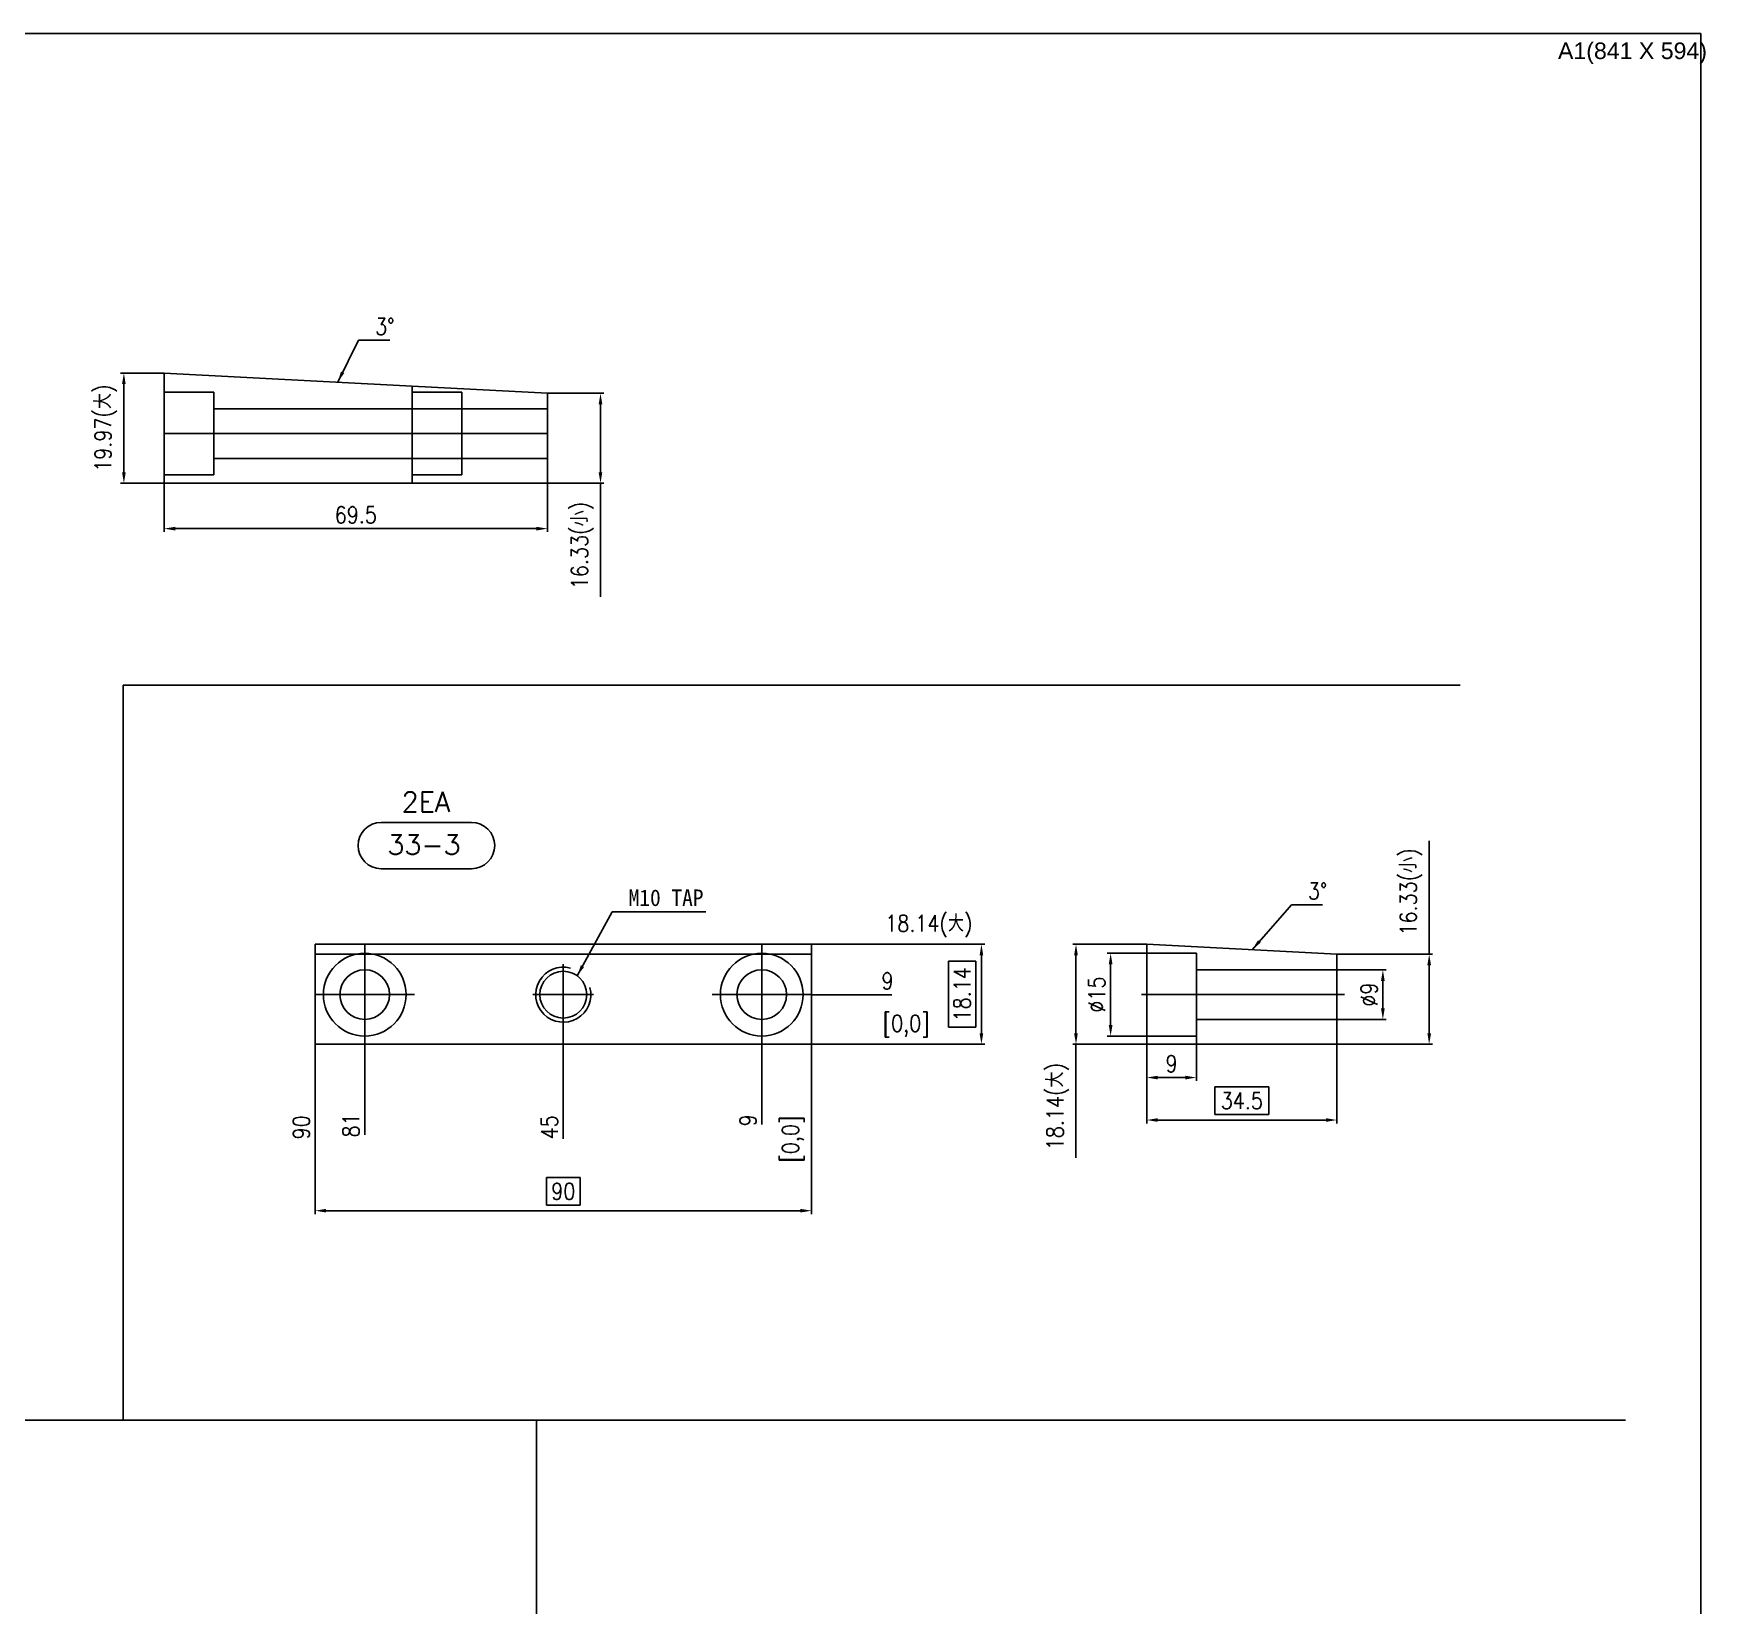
# Model space of a CAD drawing. Header units: millimetres. Extents: x 632 to 3922, y 1402 to 2001.
# Drawn here: x 1152.3 to 1455.5, y 1693.4 to 1978.5 of the extents above; entities that cross this region are included whole.
import ezdxf
from ezdxf.enums import TextEntityAlignment as Align
from ezdxf.lldxf.tags import DXFTag

# ---------------------------------------------------------------- set-up
doc = ezdxf.new("R2010")
doc.units = ezdxf.units.MM
for name, color, linetype in [('11', 11, 'Continuous'), ('2', 2, 'Continuous'), ('3', 3, 'Continuous'), ('6', 6, 'Continuous'), ('7', 7, 'Continuous'), ('BCE', 1, 'CENTER'), ('BO', 7, 'Continuous'), ('BTL', 5, 'Continuous'), ('CE', 1, 'CENTER'), ('DIM', 7, 'Continuous')]:
    doc.layers.add(name, color=color, linetype=linetype)
doc.styles.add('JM_Standard', font='', dxfattribs={"height": 3})
doc.styles.add('ROMANS', font='romans.shx', dxfattribs={"width": 0.8, "height": 3})
doc.styles.get("Standard").update_dxf_attribs({"font": ''})
doc.styles.add('SY', font='romans.shx', dxfattribs={"width": 0.85, "height": 3, "bigfont": 'ghs.shx'})
doc.styles.get('JM_Standard').set_extended_font_data('DotumChe')
doc.styles.get('Standard').set_extended_font_data('Arial')
tags = doc.linetypes.add('CENTER', pattern=[2, 1.25, -0.25, 0.25, -0.25]).pattern_tags.tags
tags[10:11] = [DXFTag(74, 4), DXFTag(75, 0), DXFTag(340, '0'), DXFTag(46, 1.0), DXFTag(50, 0.0), DXFTag(44, 0.0), DXFTag(45, 0.0)]
tags[8:9] = [DXFTag(74, 4), DXFTag(75, 0), DXFTag(340, '0'), DXFTag(46, 1.0), DXFTag(50, 0.0), DXFTag(44, 0.0), DXFTag(45, 0.0)]
tags[6:7] = [DXFTag(74, 4), DXFTag(75, 0), DXFTag(340, '0'), DXFTag(46, 1.0), DXFTag(50, 0.0), DXFTag(44, 0.0), DXFTag(45, 0.0)]
tags[4:5] = [DXFTag(74, 4), DXFTag(75, 0), DXFTag(340, '0'), DXFTag(46, 1.0), DXFTag(50, 0.0), DXFTag(44, 0.0), DXFTag(45, 0.0)]
doc.dimstyles.new('BaseStyle', dxfattribs={"dimtxt": 3, "dimasz": 2, "dimexe": 0.6, "dimexo": 0, "dimgap": 1, "dimtad": 1, "dimdsep": 46, "dimtxsty": 'SY', "dimcen": 0, "dimclrd": 3, "dimclre": 3, "dimclrt": 7, "dimaunit": 1, "dimazin": 0, "dimtfac": 1, "dimtmove": 0, "dimatfit": 3, "dimfxl": 1, "dimtolj": 1, "dimtzin": 0, "dimarcsym": 0})

# ---------------------------------------------------------------- blocks, each defined once
blk = doc.blocks.new('*D285')
at = {"layer": 'Defpoints', "color": 0}
for p in [(1176.02, 1916.9), (1168.71, 1896.93), (1176.02, 1896.93)]:
    blk.add_point(p, dxfattribs=at)
at = {"layer": 'DIM', "color": 3, "lineweight": -2}
for p, q in [((1176.02, 1916.9), (1168.11, 1916.9)), ((1168.71, 1914.9), (1168.71, 1898.93)), ((1176.02, 1896.93), (1168.11, 1896.93))]:
    blk.add_line(p, q, dxfattribs=at)
at = {"layer": 'DIM', "color": 3}
for points in [[(1169.04, 1914.9), (1168.37, 1914.9), (1168.71, 1916.9)], [(1168.37, 1898.93), (1169.04, 1898.93), (1168.71, 1896.93)]]:
    blk.add_solid(points, dxfattribs=at)
at = {"layer": 'DIM', "color": 7, "insert": (1165.42, 1906.92), "char_height": 3, "attachment_point": 5, "rotation": 90, "style": 'SY', "bg_fill": 3, "box_fill_scale": 1.1, "bg_fill_color": 256, "bg_fill_true_color": 13158600, "bg_fill_transparency": 0}
blk.add_mtext('\\A1;19.97(大)', dxfattribs=at)
blk = doc.blocks.new('*D286')
at = {"layer": 'Defpoints', "color": 0}
for p in [(1245.52, 1913.26), (1245.52, 1896.93), (1255.14, 1896.93)]:
    blk.add_point(p, dxfattribs=at)
at = {"layer": 'DIM', "color": 3, "lineweight": -2}
for p, q in [((1245.52, 1913.26), (1255.74, 1913.26)), ((1255.14, 1911.26), (1255.14, 1898.93)), ((1245.52, 1896.93), (1255.74, 1896.93)), ((1255.14, 1896.93), (1255.14, 1876.34))]:
    blk.add_line(p, q, dxfattribs=at)
at = {"layer": 'DIM', "color": 3}
for points in [[(1255.47, 1911.26), (1254.81, 1911.26), (1255.14, 1913.26)], [(1254.81, 1898.93), (1255.47, 1898.93), (1255.14, 1896.93)]]:
    blk.add_solid(points, dxfattribs=at)
at = {"layer": 'DIM', "color": 7, "insert": (1251.85, 1885.64), "char_height": 3, "attachment_point": 5, "rotation": 90, "style": 'SY', "bg_fill": 3, "box_fill_scale": 1.1, "bg_fill_color": 256, "bg_fill_true_color": 13158600, "bg_fill_transparency": 0}
blk.add_mtext('\\A1;16.33(小)', dxfattribs=at)
blk = doc.blocks.new('*D287')
at = {"layer": 'Defpoints', "color": 0}
for p in [(1176.02, 1896.93), (1245.52, 1896.93), (1176.02, 1888.7)]:
    blk.add_point(p, dxfattribs=at)
at = {"layer": 'DIM', "color": 3, "lineweight": -2}
for p, q in [((1176.02, 1896.93), (1176.02, 1888.1)), ((1245.52, 1896.93), (1245.52, 1888.1)), ((1243.52, 1888.7), (1178.02, 1888.7))]:
    blk.add_line(p, q, dxfattribs=at)
at = {"layer": 'DIM', "color": 3}
for points in [[(1178.02, 1889.03), (1178.02, 1888.36), (1176.02, 1888.7)], [(1243.52, 1888.36), (1243.52, 1889.03), (1245.52, 1888.7)]]:
    blk.add_solid(points, dxfattribs=at)
at = {"layer": 'DIM', "color": 7, "insert": (1210.77, 1891.2), "char_height": 3, "attachment_point": 5, "style": 'SY', "bg_fill": 3, "box_fill_scale": 1.1, "bg_fill_color": 256, "bg_fill_true_color": 13158600, "bg_fill_transparency": 0}
blk.add_mtext('\\A1;69.5', dxfattribs=at)
blk = doc.blocks.new('PCT_1_10')
at = {"layer": 'BCE'}
for p, q in [((0, 5.5), (0, -5.5)), ((5.5, 0), (-5.5, 0))]:
    blk.add_line(p, q, dxfattribs=at)
at = {"layer": 'BO'}
blk.add_circle((0, 0), 4.25, dxfattribs=at)
at = {"layer": 'BTL'}
blk.add_arc((0, 0), 5, 255, 195, dxfattribs=at)
blk = doc.blocks.new('*D295')
at = {"layer": 'BO', "color": 3, "lineweight": -2}
blk.add_line((1293.39, 1795.2), (1293.39, 1773.83), dxfattribs=at)
at = {"layer": 'Defpoints', "color": 0}
for p in [(1293.39, 1795.2), (1293.39, 1795.2), (1293.39, 1783.2)]:
    blk.add_point(p, dxfattribs=at)
at = {"layer": 'BO', "color": 2, "insert": (1290.1, 1778.01), "char_height": 3, "attachment_point": 5, "rotation": 90, "style": 'SY'}
blk.add_mtext('\\A1;[0,0]', dxfattribs=at)
blk = doc.blocks.new('*D296')
at = {"layer": 'BO', "color": 3, "lineweight": -2}
blk.add_line((1293.39, 1795.2), (1314.77, 1795.2), dxfattribs=at)
at = {"layer": 'Defpoints', "color": 0}
for p in [(1293.39, 1795.2), (1293.39, 1795.2), (1305.39, 1795.2)]:
    blk.add_point(p, dxfattribs=at)
at = {"layer": 'BO', "color": 2, "insert": (1310.58, 1798.49), "char_height": 3, "attachment_point": 5, "style": 'SY'}
blk.add_mtext('\\A1;[0,0]', dxfattribs=at)
blk = doc.blocks.new('*D297')
at = {"layer": 'BO', "color": 3, "lineweight": -2}
blk.add_line((1284.39, 1795.2), (1284.39, 1780.63), dxfattribs=at)
at = {"layer": 'Defpoints', "color": 0}
for p in [(1284.39, 1795.2), (1293.39, 1795.2)]:
    blk.add_point(p, dxfattribs=at)
at = {"layer": 'BO', "color": 7, "insert": (1281.89, 1781.41), "char_height": 3, "attachment_point": 5, "rotation": 90, "style": 'SY', "bg_fill": 3, "box_fill_scale": 1.1, "bg_fill_color": 256, "bg_fill_true_color": 13158600, "bg_fill_transparency": 0}
blk.add_mtext('\\A1;9', dxfattribs=at)
at = {"layer": 'Defpoints', "color": 0}
blk.add_point((1284.39, 1783.2), dxfattribs=at)
blk = doc.blocks.new('*D298')
at = {"layer": 'BO', "color": 3, "lineweight": -2}
blk.add_line((1248.39, 1804.2), (1248.39, 1778.08), dxfattribs=at)
at = {"layer": 'Defpoints', "color": 0}
for p in [(1248.39, 1804.2), (1293.39, 1795.2)]:
    blk.add_point(p, dxfattribs=at)
at = {"layer": 'BO', "color": 7, "insert": (1245.89, 1780.14), "char_height": 3, "attachment_point": 5, "rotation": 90, "style": 'SY', "bg_fill": 3, "box_fill_scale": 1.1, "bg_fill_color": 256, "bg_fill_true_color": 13158600, "bg_fill_transparency": 0}
blk.add_mtext('\\A1;45', dxfattribs=at)
at = {"layer": 'Defpoints', "color": 0}
blk.add_point((1248.39, 1783.2), dxfattribs=at)
blk = doc.blocks.new('*D299')
at = {"layer": 'BO', "color": 3, "lineweight": -2}
blk.add_line((1212.39, 1795.2), (1212.39, 1778.8), dxfattribs=at)
at = {"layer": 'Defpoints', "color": 0}
for p in [(1212.39, 1795.2), (1293.39, 1795.2)]:
    blk.add_point(p, dxfattribs=at)
at = {"layer": 'BO', "color": 7, "insert": (1209.89, 1780.5), "char_height": 3, "attachment_point": 5, "rotation": 90, "style": 'SY', "bg_fill": 3, "box_fill_scale": 1.1, "bg_fill_color": 256, "bg_fill_true_color": 13158600, "bg_fill_transparency": 0}
blk.add_mtext('\\A1;81', dxfattribs=at)
at = {"layer": 'Defpoints', "color": 0}
blk.add_point((1212.39, 1783.2), dxfattribs=at)
blk = doc.blocks.new('*D300')
at = {"layer": 'BO', "color": 3, "lineweight": -2}
blk.add_line((1203.39, 1795.2), (1203.39, 1778.08), dxfattribs=at)
at = {"layer": 'Defpoints', "color": 0}
for p in [(1203.39, 1795.2), (1293.39, 1795.2)]:
    blk.add_point(p, dxfattribs=at)
at = {"layer": 'BO', "color": 7, "insert": (1200.89, 1780.14), "char_height": 3, "attachment_point": 5, "rotation": 90, "style": 'SY', "bg_fill": 3, "box_fill_scale": 1.1, "bg_fill_color": 256, "bg_fill_true_color": 13158600, "bg_fill_transparency": 0}
blk.add_mtext('\\A1;90', dxfattribs=at)
at = {"layer": 'Defpoints', "color": 0}
blk.add_point((1203.39, 1783.2), dxfattribs=at)
blk = doc.blocks.new('*D301')
at = {"layer": 'BO', "color": 3, "lineweight": -2}
blk.add_line((1293.39, 1804.2), (1307.97, 1804.2), dxfattribs=at)
at = {"layer": 'Defpoints', "color": 0}
for p in [(1293.39, 1804.2), (1293.39, 1795.2)]:
    blk.add_point(p, dxfattribs=at)
at = {"layer": 'BO', "color": 7, "insert": (1307.18, 1806.7), "char_height": 3, "attachment_point": 5, "style": 'SY', "bg_fill": 3, "box_fill_scale": 1.1, "bg_fill_color": 256, "bg_fill_true_color": 13158600, "bg_fill_transparency": 0}
blk.add_mtext('\\A1;9', dxfattribs=at)
at = {"layer": 'Defpoints', "color": 0}
blk.add_point((1305.39, 1804.2), dxfattribs=at)
blk = doc.blocks.new('*D302')
at = {"layer": 'BO', "color": 3, "lineweight": -2}
blk.add_line((1293.39, 1813.34), (1322.98, 1813.34), dxfattribs=at)
at = {"layer": 'Defpoints', "color": 0}
for p in [(1293.39, 1813.34), (1293.39, 1795.2)]:
    blk.add_point(p, dxfattribs=at)
at = {"layer": 'BO', "color": 7, "insert": (1314.69, 1816.63), "char_height": 3, "attachment_point": 5, "style": 'SY', "bg_fill": 3, "box_fill_scale": 1.1, "bg_fill_color": 256, "bg_fill_true_color": 13158600, "bg_fill_transparency": 0}
blk.add_mtext('\\A1;18.14(大)', dxfattribs=at)
at = {"layer": 'Defpoints', "color": 0}
blk.add_point((1305.39, 1813.34), dxfattribs=at)
blk = doc.blocks.new('*D303')
at = {"layer": 'Defpoints', "color": 0}
for p in [(1293.39, 1813.34), (1324.22, 1813.34), (1293.39, 1795.2)]:
    blk.add_point(p, dxfattribs=at)
at = {"layer": 'DIM', "color": 3, "lineweight": -2}
for p, q in [((1293.39, 1813.34), (1324.82, 1813.34)), ((1324.22, 1797.2), (1324.22, 1811.34)), ((1293.39, 1795.2), (1324.82, 1795.2))]:
    blk.add_line(p, q, dxfattribs=at)
at = {"layer": 'DIM', "color": 3}
for points in [[(1324.55, 1811.34), (1323.89, 1811.34), (1324.22, 1813.34)], [(1323.89, 1797.2), (1324.55, 1797.2), (1324.22, 1795.2)]]:
    blk.add_solid(points, dxfattribs=at)
at = {"layer": 'DIM', "color": 7, "insert": (1320.72, 1804.27), "char_height": 3, "attachment_point": 5, "rotation": 90, "style": 'SY', "bg_fill": 3, "box_fill_scale": 1.1, "bg_fill_color": 256, "bg_fill_true_color": 13158600, "bg_fill_transparency": 0}
blk.add_mtext('\\A1;18.14', dxfattribs=at)
at = {"layer": 'DIM', "color": 3, "lineweight": -2}
for p, q in [((1323.22, 1810.25), (1318.22, 1810.25)), ((1318.22, 1810.25), (1318.22, 1798.29)), ((1323.22, 1798.29), (1323.22, 1810.25)), ((1318.22, 1798.29), (1323.22, 1798.29))]:
    blk.add_line(p, q, dxfattribs=at)
blk = doc.blocks.new('*D304')
at = {"layer": 'Defpoints', "color": 0}
for p in [(1203.39, 1795.2), (1293.39, 1795.2), (1203.39, 1765.03)]:
    blk.add_point(p, dxfattribs=at)
at = {"layer": 'DIM', "color": 3, "lineweight": -2}
for p, q in [((1203.39, 1795.2), (1203.39, 1764.43)), ((1293.39, 1795.2), (1293.39, 1764.43)), ((1291.39, 1765.03), (1205.39, 1765.03))]:
    blk.add_line(p, q, dxfattribs=at)
at = {"layer": 'DIM', "color": 3}
for points in [[(1205.39, 1765.36), (1205.39, 1764.7), (1203.39, 1765.03)], [(1291.39, 1764.7), (1291.39, 1765.36), (1293.39, 1765.03)]]:
    blk.add_solid(points, dxfattribs=at)
at = {"layer": 'DIM', "color": 7, "insert": (1248.39, 1768.53), "char_height": 3, "attachment_point": 5, "style": 'SY', "bg_fill": 3, "box_fill_scale": 1.1, "bg_fill_color": 256, "bg_fill_true_color": 13158600, "bg_fill_transparency": 0}
blk.add_mtext('\\A1;90', dxfattribs=at)
at = {"layer": 'DIM', "color": 3, "lineweight": -2}
for p, q in [((1251.45, 1771.03), (1245.33, 1771.03)), ((1245.33, 1771.03), (1245.33, 1766.03)), ((1251.45, 1766.03), (1251.45, 1771.03)), ((1245.33, 1766.03), (1251.45, 1766.03))]:
    blk.add_line(p, q, dxfattribs=at)
blk = doc.blocks.new('*D305')
at = {"layer": 'Defpoints', "color": 0}
for p in [(1354.2, 1795.2), (1363.2, 1796.7), (1363.2, 1789.17)]:
    blk.add_point(p, dxfattribs=at)
at = {"layer": 'DIM', "color": 3, "lineweight": -2}
for p, q in [((1354.2, 1795.2), (1354.2, 1788.57)), ((1363.2, 1796.7), (1363.2, 1788.57)), ((1356.2, 1789.17), (1361.2, 1789.17))]:
    blk.add_line(p, q, dxfattribs=at)
at = {"layer": 'DIM', "color": 3}
for points in [[(1356.2, 1789.5), (1356.2, 1788.83), (1354.2, 1789.17)], [(1361.2, 1788.83), (1361.2, 1789.5), (1363.2, 1789.17)]]:
    blk.add_solid(points, dxfattribs=at)
at = {"layer": 'DIM', "color": 7, "insert": (1358.7, 1791.67), "char_height": 3, "attachment_point": 5, "style": 'SY', "bg_fill": 3, "box_fill_scale": 1.1, "bg_fill_color": 256, "bg_fill_true_color": 13158600, "bg_fill_transparency": 0}
blk.add_mtext('\\A1;9', dxfattribs=at)
blk = doc.blocks.new('*D306')
at = {"layer": 'Defpoints', "color": 0}
for p in [(1354.2, 1795.2), (1388.7, 1795.2), (1354.2, 1781.47)]:
    blk.add_point(p, dxfattribs=at)
at = {"layer": 'DIM', "color": 3, "lineweight": -2}
for p, q in [((1354.2, 1795.2), (1354.2, 1780.87)), ((1388.7, 1795.2), (1388.7, 1780.87)), ((1386.7, 1781.47), (1356.2, 1781.47))]:
    blk.add_line(p, q, dxfattribs=at)
at = {"layer": 'DIM', "color": 3}
for points in [[(1356.2, 1781.8), (1356.2, 1781.14), (1354.2, 1781.47)], [(1386.7, 1781.14), (1386.7, 1781.8), (1388.7, 1781.47)]]:
    blk.add_solid(points, dxfattribs=at)
at = {"layer": 'DIM', "color": 7, "insert": (1371.45, 1784.97), "char_height": 3, "attachment_point": 5, "style": 'SY', "bg_fill": 3, "box_fill_scale": 1.1, "bg_fill_color": 256, "bg_fill_true_color": 13158600, "bg_fill_transparency": 0}
blk.add_mtext('\\A1;34.5', dxfattribs=at)
at = {"layer": 'DIM', "color": 3, "lineweight": -2}
for p, q in [((1376.34, 1787.47), (1366.56, 1787.47)), ((1366.56, 1787.47), (1366.56, 1782.47)), ((1376.34, 1782.47), (1376.34, 1787.47)), ((1366.56, 1782.47), (1376.34, 1782.47))]:
    blk.add_line(p, q, dxfattribs=at)
blk = doc.blocks.new('*D307')
at = {"layer": 'Defpoints', "color": 0}
for p in [(1347.65, 1811.7), (1354.2, 1811.7), (1354.2, 1796.7)]:
    blk.add_point(p, dxfattribs=at)
at = {"layer": 'DIM', "color": 3, "lineweight": -2}
for p, q in [((1354.2, 1811.7), (1347.05, 1811.7)), ((1347.65, 1798.7), (1347.65, 1809.7)), ((1354.2, 1796.7), (1347.05, 1796.7))]:
    blk.add_line(p, q, dxfattribs=at)
at = {"layer": 'DIM', "color": 3}
for points in [[(1347.99, 1809.7), (1347.32, 1809.7), (1347.65, 1811.7)], [(1347.32, 1798.7), (1347.99, 1798.7), (1347.65, 1796.7)]]:
    blk.add_solid(points, dxfattribs=at)
at = {"layer": 'DIM', "color": 7, "insert": (1345.15, 1804.2), "char_height": 3, "attachment_point": 5, "rotation": 90, "style": 'SY', "bg_fill": 3, "box_fill_scale": 1.1, "bg_fill_color": 256, "bg_fill_true_color": 13158600, "bg_fill_transparency": 0}
blk.add_mtext('\\A1;%%c15', dxfattribs=at)
blk = doc.blocks.new('*D308')
at = {"layer": 'Defpoints', "color": 0}
for p in [(1388.7, 1808.7), (1388.7, 1799.7), (1397.02, 1799.7)]:
    blk.add_point(p, dxfattribs=at)
at = {"layer": 'DIM', "color": 3, "lineweight": -2}
for p, q in [((1388.7, 1808.7), (1397.62, 1808.7)), ((1397.02, 1806.7), (1397.02, 1801.7)), ((1388.7, 1799.7), (1397.62, 1799.7))]:
    blk.add_line(p, q, dxfattribs=at)
at = {"layer": 'DIM', "color": 3}
for points in [[(1397.35, 1806.7), (1396.69, 1806.7), (1397.02, 1808.7)], [(1396.69, 1801.7), (1397.35, 1801.7), (1397.02, 1799.7)]]:
    blk.add_solid(points, dxfattribs=at)
at = {"layer": 'DIM', "color": 7, "insert": (1394.52, 1804.2), "char_height": 3, "attachment_point": 5, "rotation": 90, "style": 'SY', "bg_fill": 3, "box_fill_scale": 1.1, "bg_fill_color": 256, "bg_fill_true_color": 13158600, "bg_fill_transparency": 0}
blk.add_mtext('\\A1;%%c9', dxfattribs=at)
blk = doc.blocks.new('*D309')
at = {"layer": 'Defpoints', "color": 0}
for p in [(1354.2, 1813.34), (1341.37, 1795.2), (1354.2, 1795.2)]:
    blk.add_point(p, dxfattribs=at)
at = {"layer": 'DIM', "color": 3, "lineweight": -2}
for p, q in [((1354.2, 1813.34), (1340.77, 1813.34)), ((1341.37, 1811.34), (1341.37, 1797.2)), ((1354.2, 1795.2), (1340.77, 1795.2)), ((1341.37, 1795.2), (1341.37, 1774.61))]:
    blk.add_line(p, q, dxfattribs=at)
at = {"layer": 'DIM', "color": 3}
for points in [[(1341.7, 1811.34), (1341.03, 1811.34), (1341.37, 1813.34)], [(1341.03, 1797.2), (1341.7, 1797.2), (1341.37, 1795.2)]]:
    blk.add_solid(points, dxfattribs=at)
at = {"layer": 'DIM', "color": 7, "insert": (1338.08, 1783.91), "char_height": 3, "attachment_point": 5, "rotation": 90, "style": 'SY', "bg_fill": 3, "box_fill_scale": 1.1, "bg_fill_color": 256, "bg_fill_true_color": 13158600, "bg_fill_transparency": 0}
blk.add_mtext('\\A1;18.14(大)', dxfattribs=at)
blk = doc.blocks.new('*D310')
at = {"layer": 'Defpoints', "color": 0}
for p in [(1388.7, 1811.53), (1405.42, 1811.53), (1388.7, 1795.2)]:
    blk.add_point(p, dxfattribs=at)
at = {"layer": 'DIM', "color": 3, "lineweight": -2}
for p, q in [((1405.42, 1811.53), (1405.42, 1832.12)), ((1388.7, 1811.53), (1406.02, 1811.53)), ((1405.42, 1797.2), (1405.42, 1809.53)), ((1388.7, 1795.2), (1406.02, 1795.2))]:
    blk.add_line(p, q, dxfattribs=at)
at = {"layer": 'DIM', "color": 3}
for points in [[(1405.76, 1809.53), (1405.09, 1809.53), (1405.42, 1811.53)], [(1405.09, 1797.2), (1405.76, 1797.2), (1405.42, 1795.2)]]:
    blk.add_solid(points, dxfattribs=at)
at = {"layer": 'DIM', "color": 7, "insert": (1402.14, 1822.83), "char_height": 3, "attachment_point": 5, "rotation": 90, "style": 'SY', "bg_fill": 3, "box_fill_scale": 1.1, "bg_fill_color": 256, "bg_fill_true_color": 13158600, "bg_fill_transparency": 0}
blk.add_mtext('\\A1;16.33(小)', dxfattribs=at)
blk = doc.blocks.new('A$C2EA02300')
for p, q in [((832, 585), (9, 585)), ((832, 9), (832, 585))]:
    blk.add_line(p, q)
blk.add_text('A1(841 X 594)', height=3).set_placement((806.07, 580.36))

msp = doc.modelspace()

# ---------------------------------------------------------------- linework, layer by layer
for p, q in [((1354.2, 1795.204), (1354.2, 1813.342)), ((1354.2, 1813.342), (1388.7, 1811.532)), ((1354.2, 1811.704), (1363.2, 1811.704)), ((1363.2, 1811.704), (1363.2, 1796.704)), ((1388.7, 1795.204), (1388.7, 1811.532)), ((1363.2, 1808.704), (1388.7, 1808.704)), ((1388.7, 1799.704), (1363.2, 1799.704)), ((1363.2, 1796.704), (1354.2, 1796.704)), ((1354.2, 1795.204), (1388.7, 1795.204))]:
    msp.add_line(p, q)
at = {"layer": '11'}
for p, q in [((1168.571, 1860.344), (1168.571, 1727.018)), ((1168.571, 1860.344), (1411.009, 1860.344)), ((645.935, 1727.018), (1440.996, 1727.018)), ((1243.513, 1727.018), (1243.513, 1471.207))]:
    msp.add_line(p, q, dxfattribs=at)
at = {"layer": '2'}
for p, q in [((1185.015, 1913.431), (1176.015, 1913.431)), ((1185.015, 1898.431), (1185.015, 1913.431)), ((1230.015, 1913.431), (1221.015, 1913.431)), ((1230.015, 1898.431), (1230.015, 1913.431)), ((1221.015, 1910.431), (1185.015, 1910.431)), ((1230.015, 1910.431), (1221.015, 1910.431)), ((1245.515, 1910.431), (1230.015, 1910.431)), ((1185.015, 1901.431), (1221.015, 1901.431)), ((1221.015, 1901.431), (1230.015, 1901.431)), ((1230.015, 1901.431), (1245.515, 1901.431)), ((1176.015, 1898.431), (1185.015, 1898.431)), ((1221.015, 1898.431), (1230.015, 1898.431)), ((1293.39, 1811.532), (1203.39, 1811.532))]:
    msp.add_line(p, q, dxfattribs=at)
at = {"layer": '3'}
for p, q in [((1215.382, 1835.438), (1231.756, 1835.438)), ((1231.756, 1827.038), (1215.382, 1827.038))]:
    msp.add_line(p, q, dxfattribs=at)
for centre, start, end in [((1215.382, 1831.238), 90, 180), ((1231.756, 1831.238), 0, 90), ((1215.382, 1831.238), 180, 270), ((1231.756, 1831.238), 270, 0)]:
    msp.add_arc(centre, 4.2, start, end, dxfattribs=at)
at = {"layer": '7'}
for p, q in [((1176.015, 1896.931), (1176.015, 1916.905)), ((1176.015, 1916.905), (1221.015, 1914.544)), ((1221.015, 1914.544), (1221.015, 1896.931)), ((1245.515, 1913.259), (1221.015, 1914.544)), ((1245.515, 1913.259), (1245.515, 1896.931)), ((1221.015, 1896.931), (1176.015, 1896.931)), ((1245.515, 1896.931), (1221.015, 1896.931)), ((1203.39, 1813.342), (1293.39, 1813.342)), ((1203.39, 1795.204), (1203.39, 1813.342)), ((1293.39, 1795.204), (1293.39, 1813.342)), ((1293.39, 1795.204), (1203.39, 1795.204))]:
    msp.add_line(p, q, dxfattribs=at)
for centre, radius in [((1212.39, 1804.204), 7.5), ((1284.39, 1804.204), 7.5), ((1212.39, 1804.204), 4.5), ((1284.39, 1804.204), 4.5)]:
    msp.add_circle(centre, radius, dxfattribs=at)
at = {"layer": 'BO'}
msp.add_line((1440.996, 1727.018), (1440.996, 1727.018), dxfattribs=at)
at = {"layer": 'CE'}
for p, q in [((1245.515, 1905.931), (1176.015, 1905.931)), ((1212.39, 1813.204), (1212.39, 1795.204)), ((1284.39, 1813.204), (1284.39, 1795.204)), ((1221.39, 1804.204), (1203.39, 1804.204)), ((1293.39, 1804.204), (1275.39, 1804.204))]:
    msp.add_line(p, q, dxfattribs=at)

# ---------------------------------------------------------------- block references
at = {"layer": 'BO', "rotation": 180}
msp.add_blockref('PCT_1_10', (1248.39, 1804.204), dxfattribs=at)

# ---------------------------------------------------------------- texts
at = {"style": 'ROMANS'}
msp.add_text('2EA', height=3.6, dxfattribs=at).set_placement((1227.869, 1837.365), align=Align.RIGHT)
at = {"layer": '6', "style": 'ROMANS'}
msp.add_text('33-3', height=3.6, dxfattribs=at).set_placement((1229.765, 1829.602), align=Align.RIGHT)
at = {"layer": '7', "char_height": 3, "attachment_point": 7}
for s, insert, style in [('\\A1;3%%d', (1214.283, 1923.848), 'SY'), ('M10 TAP  ', (1260.25, 1820.229), 'JM_Standard'), ('\\A1;3%%d', (1383.431, 1821.486), 'SY')]:
    msp.add_mtext(s, dxfattribs=dict(at, insert=insert, style=style))

# ---------------------------------------------------------------- dimensions: what is measured, and where the dimension line sits
at = {"layer": 'BO'}
for offset, dtype, picture, middle in [((12, 0), 0, '*D296', (1310.579, 1798.49)), ((0, -12), 1, '*D295', (1290.104, 1778.015))]:
    dim = msp.add_ordinate_dim(feature_location=(1293.39, 1795.204), offset=offset, dtype=dtype, origin=(1293.39, 1795.204), text='[0,0]', dimstyle='BaseStyle', override={"dimclrt": 2}, dxfattribs=at)
    dim.commit()
    dim.dimension.update_dxf_attribs({"geometry": picture, "text_midpoint": middle})

# ---------------------------------------------------------------- leaders
at = {"layer": 'BO', "annotation_type": 0, "has_hookline": 1, "hookline_direction": 0, "text_width": 13.985}
msp.add_leader([(1250.918, 1807.62), (1257.25, 1819.229), (1259.25, 1819.229)], dimstyle='BaseStyle', override={"dimscale": 1, "dimgap": 1, "dimtad": 1}, dxfattribs=at)
at = {"layer": 'DIM', "annotation_type": 0, "has_hookline": 1, "hookline_direction": 0, "text_width": 2.671}
for points in [[(1207.48, 1915.254), (1211.283, 1922.848), (1213.283, 1922.848)], [(1373.302, 1812.34), (1380.431, 1820.486), (1382.431, 1820.486)]]:
    msp.add_leader(points, dimstyle='BaseStyle', override={"dimtfill": 1}, dxfattribs=at)

# ---------------------------------------------------------------- next in the draw order: dimensions: what is measured, and where the dimension line sits
at = {"layer": 'BO'}
dim = msp.add_ordinate_dim(feature_location=(1284.39, 1795.204), offset=(0, -12), dtype=1, origin=(1293.39, 1795.204), dimstyle='BaseStyle', override={"dimtfill": 1}, dxfattribs=at)
dim.commit()
dim.dimension.update_dxf_attribs({"geometry": '*D297', "text_midpoint": (1281.89, 1781.415)})
at = {"layer": 'DIM'}
for base, p1, p2, text, picture, middle in [((1168.707, 1896.931), (1176.015, 1916.905), (1176.015, 1896.931), '<>(大)', '*D285', (1165.421, 1906.918)), ((1255.139, 1896.931), (1245.515, 1913.259), (1245.515, 1896.931), '<>(小)', '*D286', (1251.853, 1885.635)), ((1397.02, 1799.704), (1388.7, 1808.704), (1388.7, 1799.704), '%%c<>', '*D308', (1394.52, 1804.204))]:
    dim = msp.add_linear_dim(base=base, p1=p1, p2=p2, angle=90, text=text, dimstyle='BaseStyle', override={"dimtfill": 1}, dxfattribs=at)
    dim.commit()
    dim.dimension.update_dxf_attribs({"geometry": picture, "text_midpoint": middle})
dim = msp.add_linear_dim(base=(1363.2, 1789.168), p1=(1354.2, 1795.204), p2=(1363.2, 1796.704), dimstyle='BaseStyle', override={"dimtfill": 1}, dxfattribs=at)
dim.commit()
dim.dimension.update_dxf_attribs({"geometry": '*D305', "text_midpoint": (1358.7, 1791.668)})

# ---------------------------------------------------------------- next in the draw order: dimensions: what is measured, and where the dimension line sits
at = {"layer": 'BO'}
dim = msp.add_ordinate_dim(feature_location=(1248.39, 1804.204), offset=(0, -21), dtype=1, origin=(1293.39, 1795.204), dimstyle='BaseStyle', override={"dimtfill": 1}, dxfattribs=at)
dim.commit()
dim.dimension.update_dxf_attribs({"geometry": '*D298', "text_midpoint": (1245.89, 1780.14)})
at = {"layer": 'DIM'}
for base, p1, p2, override, picture, middle in [((1176.015, 1888.696), (1245.515, 1896.931), (1176.015, 1896.931), {"dimtfill": 1}, '*D287', (1210.765, 1891.196)), ((1354.2, 1781.47), (1388.7, 1795.204), (1354.2, 1795.204), {"dimgap": -1, "dimtfill": 1}, '*D306', (1371.45, 1784.97))]:
    dim = msp.add_linear_dim(base=base, p1=p1, p2=p2, dimstyle='BaseStyle', override=override, dxfattribs=at)
    dim.commit()
    dim.dimension.update_dxf_attribs({"geometry": picture, "text_midpoint": middle})

# ---------------------------------------------------------------- next in the draw order: dimensions: what is measured, and where the dimension line sits
at = {"layer": 'BO'}
dim = msp.add_ordinate_dim(feature_location=(1212.39, 1795.204), offset=(0, -12), dtype=1, origin=(1293.39, 1795.204), dimstyle='BaseStyle', override={"dimtfill": 1}, dxfattribs=at)
dim.commit()
dim.dimension.update_dxf_attribs({"geometry": '*D299', "text_midpoint": (1209.89, 1780.504)})
at = {"layer": 'DIM'}
dim = msp.add_linear_dim(base=(1347.655, 1811.704), p1=(1354.2, 1796.704), p2=(1354.2, 1811.704), angle=90, text='%%c<>', dimstyle='BaseStyle', override={"dimtfill": 1}, dxfattribs=at)
dim.commit()
dim.dimension.update_dxf_attribs({"geometry": '*D307', "text_midpoint": (1345.155, 1804.204)})

# ---------------------------------------------------------------- next in the draw order: linework, layer by layer
at = {"layer": 'CE'}
msp.add_line((1390.066, 1804.204), (1353.255, 1804.204), dxfattribs=at)

# ---------------------------------------------------------------- next in the draw order: dimensions: what is measured, and where the dimension line sits
at = {"layer": 'BO'}
dim = msp.add_ordinate_dim(feature_location=(1203.39, 1795.204), offset=(0, -12), dtype=1, origin=(1293.39, 1795.204), dimstyle='BaseStyle', override={"dimtfill": 1}, dxfattribs=at)
dim.commit()
dim.dimension.update_dxf_attribs({"geometry": '*D300', "text_midpoint": (1200.89, 1780.14)})

# ---------------------------------------------------------------- next in the draw order: dimensions: what is measured, and where the dimension line sits
dim = msp.add_ordinate_dim(feature_location=(1293.39, 1804.204), offset=(12, 0), dtype=0, origin=(1293.39, 1795.204), dimstyle='BaseStyle', override={"dimtfill": 1}, dxfattribs=at)
dim.commit()
dim.dimension.update_dxf_attribs({"geometry": '*D301', "text_midpoint": (1307.179, 1806.704)})
at = {"layer": 'DIM'}
for base, p1, p2, text, picture, middle in [((1405.422, 1811.532), (1388.7, 1795.204), (1388.7, 1811.532), '<>(小)', '*D310', (1402.136, 1822.828)), ((1341.366, 1795.204), (1354.2, 1813.342), (1354.2, 1795.204), '<>(大)', '*D309', (1338.081, 1783.909))]:
    dim = msp.add_linear_dim(base=base, p1=p1, p2=p2, angle=90, text=text, dimstyle='BaseStyle', override={"dimtfill": 1}, dxfattribs=at)
    dim.commit()
    dim.dimension.update_dxf_attribs({"geometry": picture, "text_midpoint": middle})

# ---------------------------------------------------------------- next in the draw order: dimensions: what is measured, and where the dimension line sits
at = {"layer": 'BO'}
dim = msp.add_ordinate_dim(feature_location=(1293.39, 1813.342), offset=(12, 0), dtype=0, origin=(1293.39, 1795.204), text='<>(大)', dimstyle='BaseStyle', override={"dimtfill": 1}, dxfattribs=at)
dim.commit()
dim.dimension.update_dxf_attribs({"geometry": '*D302', "text_midpoint": (1314.685, 1816.628)})

# ---------------------------------------------------------------- next in the draw order: dimensions: what is measured, and where the dimension line sits
at = {"layer": 'DIM'}
dim = msp.add_linear_dim(base=(1324.219, 1813.342), p1=(1293.39, 1795.204), p2=(1293.39, 1813.342), angle=90, dimstyle='BaseStyle', override={"dimgap": -1, "dimtfill": 1}, dxfattribs=at)
dim.commit()
dim.dimension.update_dxf_attribs({"geometry": '*D303', "text_midpoint": (1320.719, 1804.273)})

# ---------------------------------------------------------------- next in the draw order: dimensions: what is measured, and where the dimension line sits
dim = msp.add_linear_dim(base=(1203.39, 1765.03), p1=(1293.39, 1795.204), p2=(1203.39, 1795.204), dimstyle='BaseStyle', override={"dimgap": -1, "dimtfill": 1}, dxfattribs=at)
dim.commit()
dim.dimension.update_dxf_attribs({"geometry": '*D304', "text_midpoint": (1248.39, 1768.53)})

# ---------------------------------------------------------------- next in the draw order: block references
msp.add_blockref('A$C2EA02300', (622.709, 1393.489))

doc.saveas('drawing.dxf')
